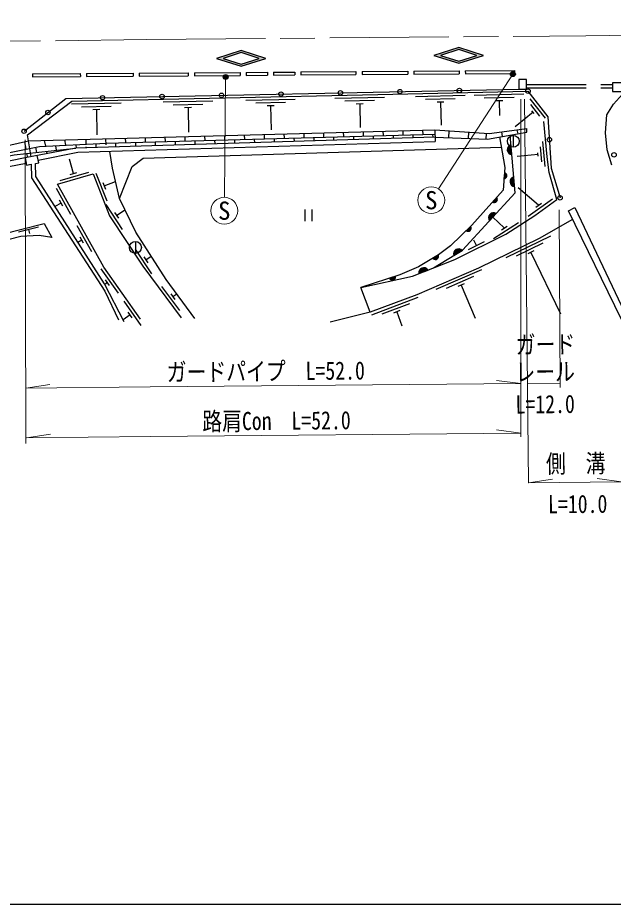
# Model space of a CAD drawing. Units: millimetres at full size, sheet at 1:1000; details may follow other scales. Extents: x 40000 to 680000, y 20000 to 380000.
# Drawn here: x 276420 to 336499, y 205000 to 294354 of the extents above; entities that cross this region are included whole.
import ezdxf
from ezdxf.enums import TextEntityAlignment as Align

# ---------------------------------------------------------------- set-up
doc = ezdxf.new("R2010")
doc.units = ezdxf.units.MM
doc.header["$LTSCALE"] = 1000
doc.linetypes.add('CHAIN', pattern=[18.5, 12, -1.5, 3.5, -1.5])
doc.linetypes.add('DASHED', pattern=[7.5, 6, -1.5])
for name, color, linetype, lineweight in [('M-BGD', 7, 'Continuous', 25), ('M-BMK', 2, 'CHAIN', 13), ('M-STR-HTXT', 7, 'Continuous', 13), ('M-STR-STRC', 7, 'Continuous', 25), ('M-TTL-BAND', 7, 'Continuous', 25)]:
    doc.layers.add(name, color=color, linetype=linetype, lineweight=lineweight)
doc.styles.add('ＭＳ ゴシック', font='')
doc.styles.get('ＭＳ ゴシック').set_extended_font_data('MS Gothic')

msp = doc.modelspace()

# ---------------------------------------------------------------- hatches: boundary and pattern name
at = {"layer": 'M-BGD'}
for points in [[(326258, 280563, -0.82183), (326171, 281550)], [(325473, 278106), (325519, 278731, -0.84072)], [(326543, 277327, -0.82183), (326456, 278314)], [(324737, 276241), (324319, 275775, 0.84072)], [(324020, 273895, -0.82183), (324687, 274627)], [(322100, 273323), (321652, 272886, 0.84072)], [(320409, 270377, -0.82183), (321258, 270888)], [(318326, 270096), (318850, 270438, -0.84072)], [(316887, 268563, -0.82183), (317809, 268927)], [(313929, 268095), (314524, 268286, -0.84072)]]:
    msp.add_hatch(color=256, dxfattribs=at).paths.add_polyline_path(points)
at = {"layer": 'M-STR-STRC'}
h = msp.add_hatch(color=256, dxfattribs=at)
h.paths.add_polyline_path([(320910, 291360), (318410, 290560), (320910, 289760), (323410, 290560)])
h.paths.add_polyline_path([(322737, 290560), (320910, 289976), (319083, 290560), (320910, 291145)], flags=16)
h = msp.add_hatch(color=256, dxfattribs=at)
h.paths.add_polyline_path([(298960, 291061), (296460, 290261), (298960, 289461), (301460, 290261)])
h.paths.add_polyline_path([(300787, 290261), (298960, 289676), (297133, 290261), (298960, 290845)], flags=16)
for points in [[(297617, 288499, -1), (297178, 288259, -1)], [(326590, 288785, -1), (326151, 288546, -1)]]:
    msp.add_hatch(color=256, dxfattribs=at).paths.add_polyline_path(points)

# ---------------------------------------------------------------- linework, layer by layer
at = {"layer": 'M-BGD'}
for p, q in [((277910, 288692), (282735, 288726)), ((277910, 288692), (277912, 288392)), ((282735, 288726), (282737, 288426)), ((283349, 288731), (288066, 288765)), ((283349, 288731), (283351, 288431)), ((288066, 288765), (288068, 288465)), ((288680, 288769), (293626, 288804)), ((288680, 288769), (288682, 288469)), ((293626, 288804), (293628, 288504)), ((294239, 288809), (298861, 288842)), ((294239, 288809), (294241, 288509)), ((298861, 288842), (298863, 288542)), ((299474, 288846), (301602, 288862)), ((299474, 288846), (299476, 288546)), ((301602, 288862), (301604, 288562)), ((302216, 288866), (304373, 288882)), ((302216, 288866), (302218, 288566)), ((304373, 288882), (304376, 288582)), ((304987, 288886), (310539, 288926)), ((304987, 288886), (304989, 288586)), ((304989, 288586), (310541, 288626)), ((310539, 288926), (310541, 288626)), ((311152, 288930), (315757, 288963)), ((311152, 288930), (311155, 288630)), ((311155, 288630), (315760, 288663)), ((315757, 288963), (315760, 288663)), ((316371, 288968), (320959, 289001)), ((316371, 288968), (316373, 288668)), ((316373, 288668), (320961, 288701)), ((320959, 289001), (320961, 288701)), ((321573, 289005), (326521, 289040)), ((321573, 289005), (321575, 288705)), ((321575, 288705), (326523, 288740)), ((326521, 289040), (326523, 288740)), ((277912, 288392), (282737, 288426)), ((283351, 288431), (288068, 288465)), ((288682, 288469), (293628, 288504)), ((294241, 288509), (298863, 288542)), ((299476, 288546), (301604, 288562)), ((302218, 288566), (304376, 288582)), ((296097, 285943), (291098, 285834)), ((304421, 286124), (299423, 286015)), ((313404, 286319), (308405, 286211)), ((312411, 285998), (309412, 285932)), ((321556, 286506), (316558, 286392)), ((320563, 286183), (317564, 286115)), ((327476, 286640), (322478, 286527)), ((326484, 286318), (323484, 286249)), ((325341, 285992), (324641, 285976)), ((324991, 285984), (325025, 284484)), ((329645, 284224), (328104, 286193)), ((286841, 285742), (281843, 285633)), ((285848, 285420), (282849, 285355)), ((284705, 285095), (284005, 285080)), ((284355, 285088), (284410, 282564)), ((295104, 285621), (292105, 285556)), ((293961, 285296), (293261, 285281)), ((293611, 285289), (293664, 282820)), ((303428, 285802), (300429, 285737)), ((302285, 285477), (301585, 285462)), ((301935, 285470), (301988, 283050)), ((311268, 285673), (310568, 285657)), ((310918, 285665), (310969, 283298)), ((319421, 285857), (318721, 285841)), ((319071, 285849), (319124, 283523)), ((329100, 284433), (328176, 285615)), ((328402, 284839), (326602, 283357)), ((328510, 284701), (328294, 284977)), ((293319, 281929), (293306, 282368)), ((295319, 281984), (295305, 282423)), ((297318, 282039), (297305, 282478)), ((299317, 282094), (299304, 282533)), ((301316, 282150), (301303, 282589)), ((303316, 282205), (303302, 282644)), ((305315, 282260), (305302, 282699)), ((307314, 282315), (307301, 282754)), ((309313, 282371), (309300, 282810)), ((310323, 282057), (310313, 282398)), ((311313, 282426), (311299, 282865)), ((312322, 282117), (312312, 282453)), ((313312, 282481), (313299, 282920)), ((314321, 282177), (314311, 282509)), ((315311, 282536), (315298, 282975)), ((316321, 282238), (316311, 282564)), ((317310, 282591), (317297, 283030)), ((318320, 282298), (318310, 282619)), ((318492, 283063), (318525, 281866)), ((319897, 282965), (319872, 282257)), ((321885, 282826), (321863, 282188)), ((323659, 282701), (323639, 282126)), ((325222, 282846), (325303, 282383)), ((326415, 282499), (326415, 281299)), ((326784, 283058), (326855, 282655)), ((277264, 281111), (277122, 281844)), ((279243, 281409), (279133, 281976)), ((281261, 281508), (281159, 282032)), ((282336, 281211), (282326, 281560)), ((283324, 281609), (283310, 282092)), ((284335, 281272), (284323, 281658)), ((285327, 281549), (285309, 282147)), ((286334, 281332), (286322, 281736)), ((287322, 281763), (287308, 282202)), ((288333, 281393), (288321, 281791)), ((289321, 281818), (289308, 282257)), ((290332, 281453), (290321, 281846)), ((291320, 281874), (291307, 282313)), ((292331, 281513), (292320, 281901)), ((294331, 281574), (294319, 281956)), ((296330, 281634), (296318, 282012)), ((298329, 281694), (298317, 282067)), ((300328, 281755), (300317, 282122)), ((302327, 281815), (302316, 282177)), ((304326, 281875), (304315, 282233)), ((306325, 281936), (306314, 282288)), ((308324, 281996), (308314, 282343)), ((326258, 280563), (326171, 281550)), ((329625, 279376), (329393, 281865)), ((277426, 280272), (277350, 280663)), ((278347, 280774), (278244, 281306)), ((279390, 280652), (279344, 280885)), ((280342, 280995), (280252, 281458)), ((281353, 281032), (281339, 281106)), ((283336, 281242), (283333, 281328)), ((328928, 280391), (328895, 280739)), ((329280, 279846), (329141, 281339)), ((277155, 280220), (277297, 279486)), ((278202, 279662), (278539, 279727)), ((278539, 279727), (278397, 280460)), ((282056, 278662), (281638, 280102)), ((328911, 280565), (326806, 280377)), ((277297, 279486), (277775, 279579)), ((280699, 277955), (283580, 278792)), ((281720, 278564), (282392, 278759)), ((284309, 278691), (285411, 275901)), ((325519, 278731), (325473, 278106)), ((326543, 277327), (326456, 278314)), ((281791, 274514), (280325, 277132)), ((285010, 277732), (285268, 277081)), ((285139, 277407), (286287, 277861)), ((328966, 275461), (326890, 277226)), ((324737, 276241), (324319, 275775)), ((280796, 275676), (280177, 275330)), ((280967, 275371), (280625, 275982)), ((285296, 275513), (286956, 273014)), ((327925, 274340), (330357, 276096)), ((328682, 275256), (329249, 275666)), ((286182, 274721), (286570, 274138)), ((286376, 274429), (287238, 275002)), ((305377, 275013), (305377, 273839)), ((306077, 275013), (306077, 273839)), ((324020, 273895), (324687, 274627)), ((325504, 273165), (324354, 274261)), ((324408, 272098), (326926, 273729)), ((278526, 273256), (276490, 272741)), ((277508, 272999), (277611, 272591)), ((283885, 270774), (282419, 273392)), ((322100, 273323), (321652, 272886)), ((325210, 272975), (325798, 273355)), ((282890, 271936), (282497, 271716)), ((283061, 271631), (282719, 272242)), ((288293, 271799), (288293, 270599)), ((321878, 271010), (323491, 271811)), ((322685, 271410), (322418, 271948)), ((330169, 272333), (325674, 270144)), ((288268, 271039), (289928, 268540)), ((320409, 270377), (321258, 270888)), ((329402, 271625), (326704, 270312)), ((328499, 270852), (327870, 270546)), ((289154, 270247), (289542, 269664)), ((289348, 269956), (289886, 270313)), ((318850, 270438), (318326, 270096)), ((328184, 270699), (331190, 264525)), ((286582, 266601), (284851, 269051)), ((314524, 268286), (313929, 268095)), ((316887, 268563), (317809, 268927)), ((323203, 268931), (318613, 266948)), ((322404, 268259), (319650, 267069)), ((285471, 267653), (285215, 267472)), ((285673, 267367), (285269, 267939)), ((290940, 267271), (292725, 264860)), ((321467, 267527), (320824, 267250)), ((321146, 267389), (322578, 264072)), ((291865, 266525), (292282, 265962)), ((292073, 266244), (292459, 266529)), ((311977, 264662), (311031, 267165)), ((288881, 263344), (287151, 265794)), ((316775, 266155), (312098, 264387)), ((315945, 265521), (313139, 264460)), ((287973, 264110), (287569, 264682)), ((314976, 264834), (314321, 264586)), ((314648, 264710), (315179, 263307)), ((287771, 264396), (287058, 263892))]:
    msp.add_line(p, q, dxfattribs=at)
at = {"layer": 'M-BGD', "linetype": 'DASHED'}
for p, q in [((327754, 287633), (336430, 287633)), ((327754, 287291), (336430, 287291))]:
    msp.add_line(p, q, dxfattribs=at)
at = {"layer": 'M-BGD'}
for points in [[(336363, 279480), (335876, 281051), (335722, 282766), (335842, 284575), (336511, 285636), (337433, 286635), (338843, 287335), (341117, 288001), (343623, 288320), (348096, 288506), (362371, 288619), (384945, 289004), (417865, 289375), (434665, 289561), (457180, 289830), (470676, 289948), (479919, 289836), (489287, 289480), (501409, 288947), (509829, 288161), (515943, 287378), (520474, 286621), (527372, 285166), (529846, 284518)], [(277061, 282914), (281275, 286213), (326969, 287149)], [(277786, 280342), (277512, 281932), (277411, 282536), (281887, 285934), (312740, 286605), (327893, 286950)], [(327893, 286950), (329912, 284369), (330230, 279202), (331131, 276203)], [(311031, 267165), (316241, 268308), (320499, 269991), (325666, 272555), (328571, 274436), (330796, 276042), (330028, 278753), (329837, 280328), (329505, 283900)], [(233200, 272499), (238687, 273195), (277512, 281932), (318492, 283063)], [(247917, 275272), (278603, 281378), (285364, 281709), (318504, 282624)], [(318370, 269149), (321298, 270911), (326597, 276720), (326085, 282520)], [(318492, 283063), (323988, 282678), (327778, 283193)], [(318513, 282304), (323805, 282121), (327788, 282818), (327778, 283193)], [(318513, 282304), (282267, 281209), (277155, 280220), (233328, 271309)], [(278490, 279982), (282477, 280792), (318525, 281866)], [(325033, 282336), (325557, 279243), (325388, 276966), (322244, 273463), (320094, 271367), (318880, 270440), (316852, 269244), (314966, 268428), (311031, 267165)], [(233285, 271711), (246113, 274339), (260472, 277272), (276066, 280520), (282267, 281209)], [(294298, 264050), (291397, 267960), (288321, 272751), (286686, 276150), (285979, 279183), (285718, 280888)], [(286686, 276150), (287960, 279351), (289084, 280184), (325208, 281305)], [(232971, 270886), (238572, 271946), (256086, 275511), (271106, 278510), (277256, 279701)], [(277775, 279579), (277823, 278223), (285212, 266787), (286584, 263893)], [(287157, 263699), (285190, 267521), (278244, 278341), (278202, 279662)], [(288814, 263959), (285098, 269222), (280427, 277564), (284019, 278607), (285693, 274374), (289045, 269327), (292917, 264096)], [(337332, 263945), (331965, 274906), (332606, 275220), (337927, 264048)], [(249835, 265211), (270458, 271433), (279089, 273615), (279863, 272212), (278576, 272401), (276733, 272293), (270170, 270612), (250975, 264888)], [(332399, 274020), (329019, 272106), (322886, 269121), (316683, 266441), (311977, 264662), (307922, 263664)]]:
    msp.add_lwpolyline(points, dxfattribs=at)
for points in [[(326969, 287149), (327754, 287149), (327754, 288118), (326969, 288118)], [(336430, 286932), (337567, 286932), (337567, 287784), (336430, 287784)]]:
    msp.add_lwpolyline(points, close=True, dxfattribs=at)
for centre, radius in [((302974, 286658), 225), ((308973, 286781), 225), ((314972, 286903), 225), ((320971, 287026), 225), ((327893, 286950), 225), ((284978, 286289), 225), ((290977, 286412), 225), ((296976, 286535), 225), ((279467, 284798), 225), ((277061, 282914), 225), ((326415, 281899), 600), ((330054, 282065), 225), ((336568, 280535), 225), ((331131, 276203), 225), ((288293, 271199), 600)]:
    msp.add_circle(centre, radius, dxfattribs=at)
for centre, radius, start, end in [((326312, 281065), 505, 106.20809, 263.86628), ((325441, 278423), 318, 275.66434, 75.88207), ((326597, 277829), 505, 106.20809, 263.86628), ((324488, 276044), 318, 237.97745, 38.19518), ((324426, 274195), 505, 58.79569, 216.45389), ((321838, 273144), 318, 234.1639, 34.38164), ((320884, 270548), 505, 42.21429, 199.87248), ((318558, 270313), 318, 223.02885, 23.24658), ((317384, 268654), 505, 32.73656, 190.39475), ((314210, 268243), 318, 207.68805, 7.90579)]:
    msp.add_arc(centre, radius, start, end, dxfattribs=at)
at = {"layer": 'M-BMK'}
msp.add_lwpolyline([(62537, 289724), (100152, 290126), (162165, 290790), (222016, 291375), (261727, 291821), (289406, 292150), (333736, 292544), (361181, 292843), (408708, 293449), (460715, 294093), (475727, 294354), (484110, 294310), (489495, 294147), (499453, 293473), (508803, 292480), (516531, 291320), (531545, 288397), (539730, 286264), (558502, 280425)], dxfattribs=at)
at = {"layer": 'M-STR-HTXT'}
for p, q in [((326370, 288666), (318874, 277096)), ((297397, 288379), (297273, 276256)), ((327157, 252098), (327174, 286132)), ((327548, 286133), (327935, 247491)), ((277166, 282059), (277250, 251456)), ((331155, 257082), (331027, 274991)), ((277235, 257003), (279662, 257374)), ((327160, 257484), (324726, 257804)), ((327835, 257490), (331152, 257520)), ((277295, 252004), (279721, 252374)), ((327157, 252484), (324723, 252804)), ((327935, 247491), (330363, 247854)), ((337320, 247575), (334887, 247900))]:
    msp.add_line(p, q, dxfattribs=at)
for points in [[(277235, 257003), (289770, 257152), (327160, 257484)], [(277249, 252003), (289821, 252153), (327157, 252484)], [(327929, 247491), (334181, 247546), (337330, 247580)]]:
    msp.add_lwpolyline(points, dxfattribs=at)
for centre in [(318140, 275963), (297259, 274906)]:
    msp.add_circle(centre, 1350, dxfattribs=at)
at = {"layer": 'M-STR-STRC'}
for p, q in [((320910, 291360), (318410, 290560)), ((323410, 290560), (320910, 291360)), ((298960, 291061), (296460, 290261)), ((298960, 290845), (297133, 290261)), ((301460, 290261), (298960, 291061)), ((300787, 290261), (298960, 290845)), ((318410, 290560), (320910, 289760)), ((320910, 291145), (319083, 290560)), ((319083, 290560), (320910, 289976)), ((322737, 290560), (320910, 291145)), ((320910, 289976), (322737, 290560)), ((320910, 289760), (323410, 290560)), ((296460, 290261), (298960, 289461)), ((297133, 290261), (298960, 289676)), ((298960, 289676), (300787, 290261)), ((298960, 289461), (301460, 290261))]:
    msp.add_line(p, q, dxfattribs=at)
for centre in [(297397, 288379), (326370, 288666)]:
    msp.add_circle(centre, 250, dxfattribs=at)
at = {"layer": 'M-TTL-BAND'}
msp.add_line((40000, 205000), (579000, 205000), dxfattribs=at)

# ---------------------------------------------------------------- texts
at = {"layer": 'M-STR-HTXT', "style": 'ＭＳ ゴシック'}
for p in [(318140, 275963), (297259, 274906)]:
    msp.add_text('S', height=1833, dxfattribs=at).set_placement(p, align=Align.MIDDLE_CENTER)
at = {"layer": 'M-STR-HTXT', "style": 'ＭＳ ゴシック', "width": 0.8}
for s, rotation, p in [('ガード', 0.625, (329676, 259959)), ('ガードパイプ\u3000L=52.0 ', 0.509, (301958, 257260)), ('レール', 0.625, (329644, 257196)), ('L=12.0', 0.625, (329644, 253940)), ('路肩Con\u3000L=52.0 ', 0.509, (303036, 252270)), ('側\u3000溝', 0.509, (332725, 247956)), ('L=10.0', 0.509, (332923, 243878))]:
    msp.add_text(s, height=1833, rotation=rotation, dxfattribs=at).set_placement(p, align=Align.BOTTOM_CENTER)

doc.saveas('drawing.dxf')
